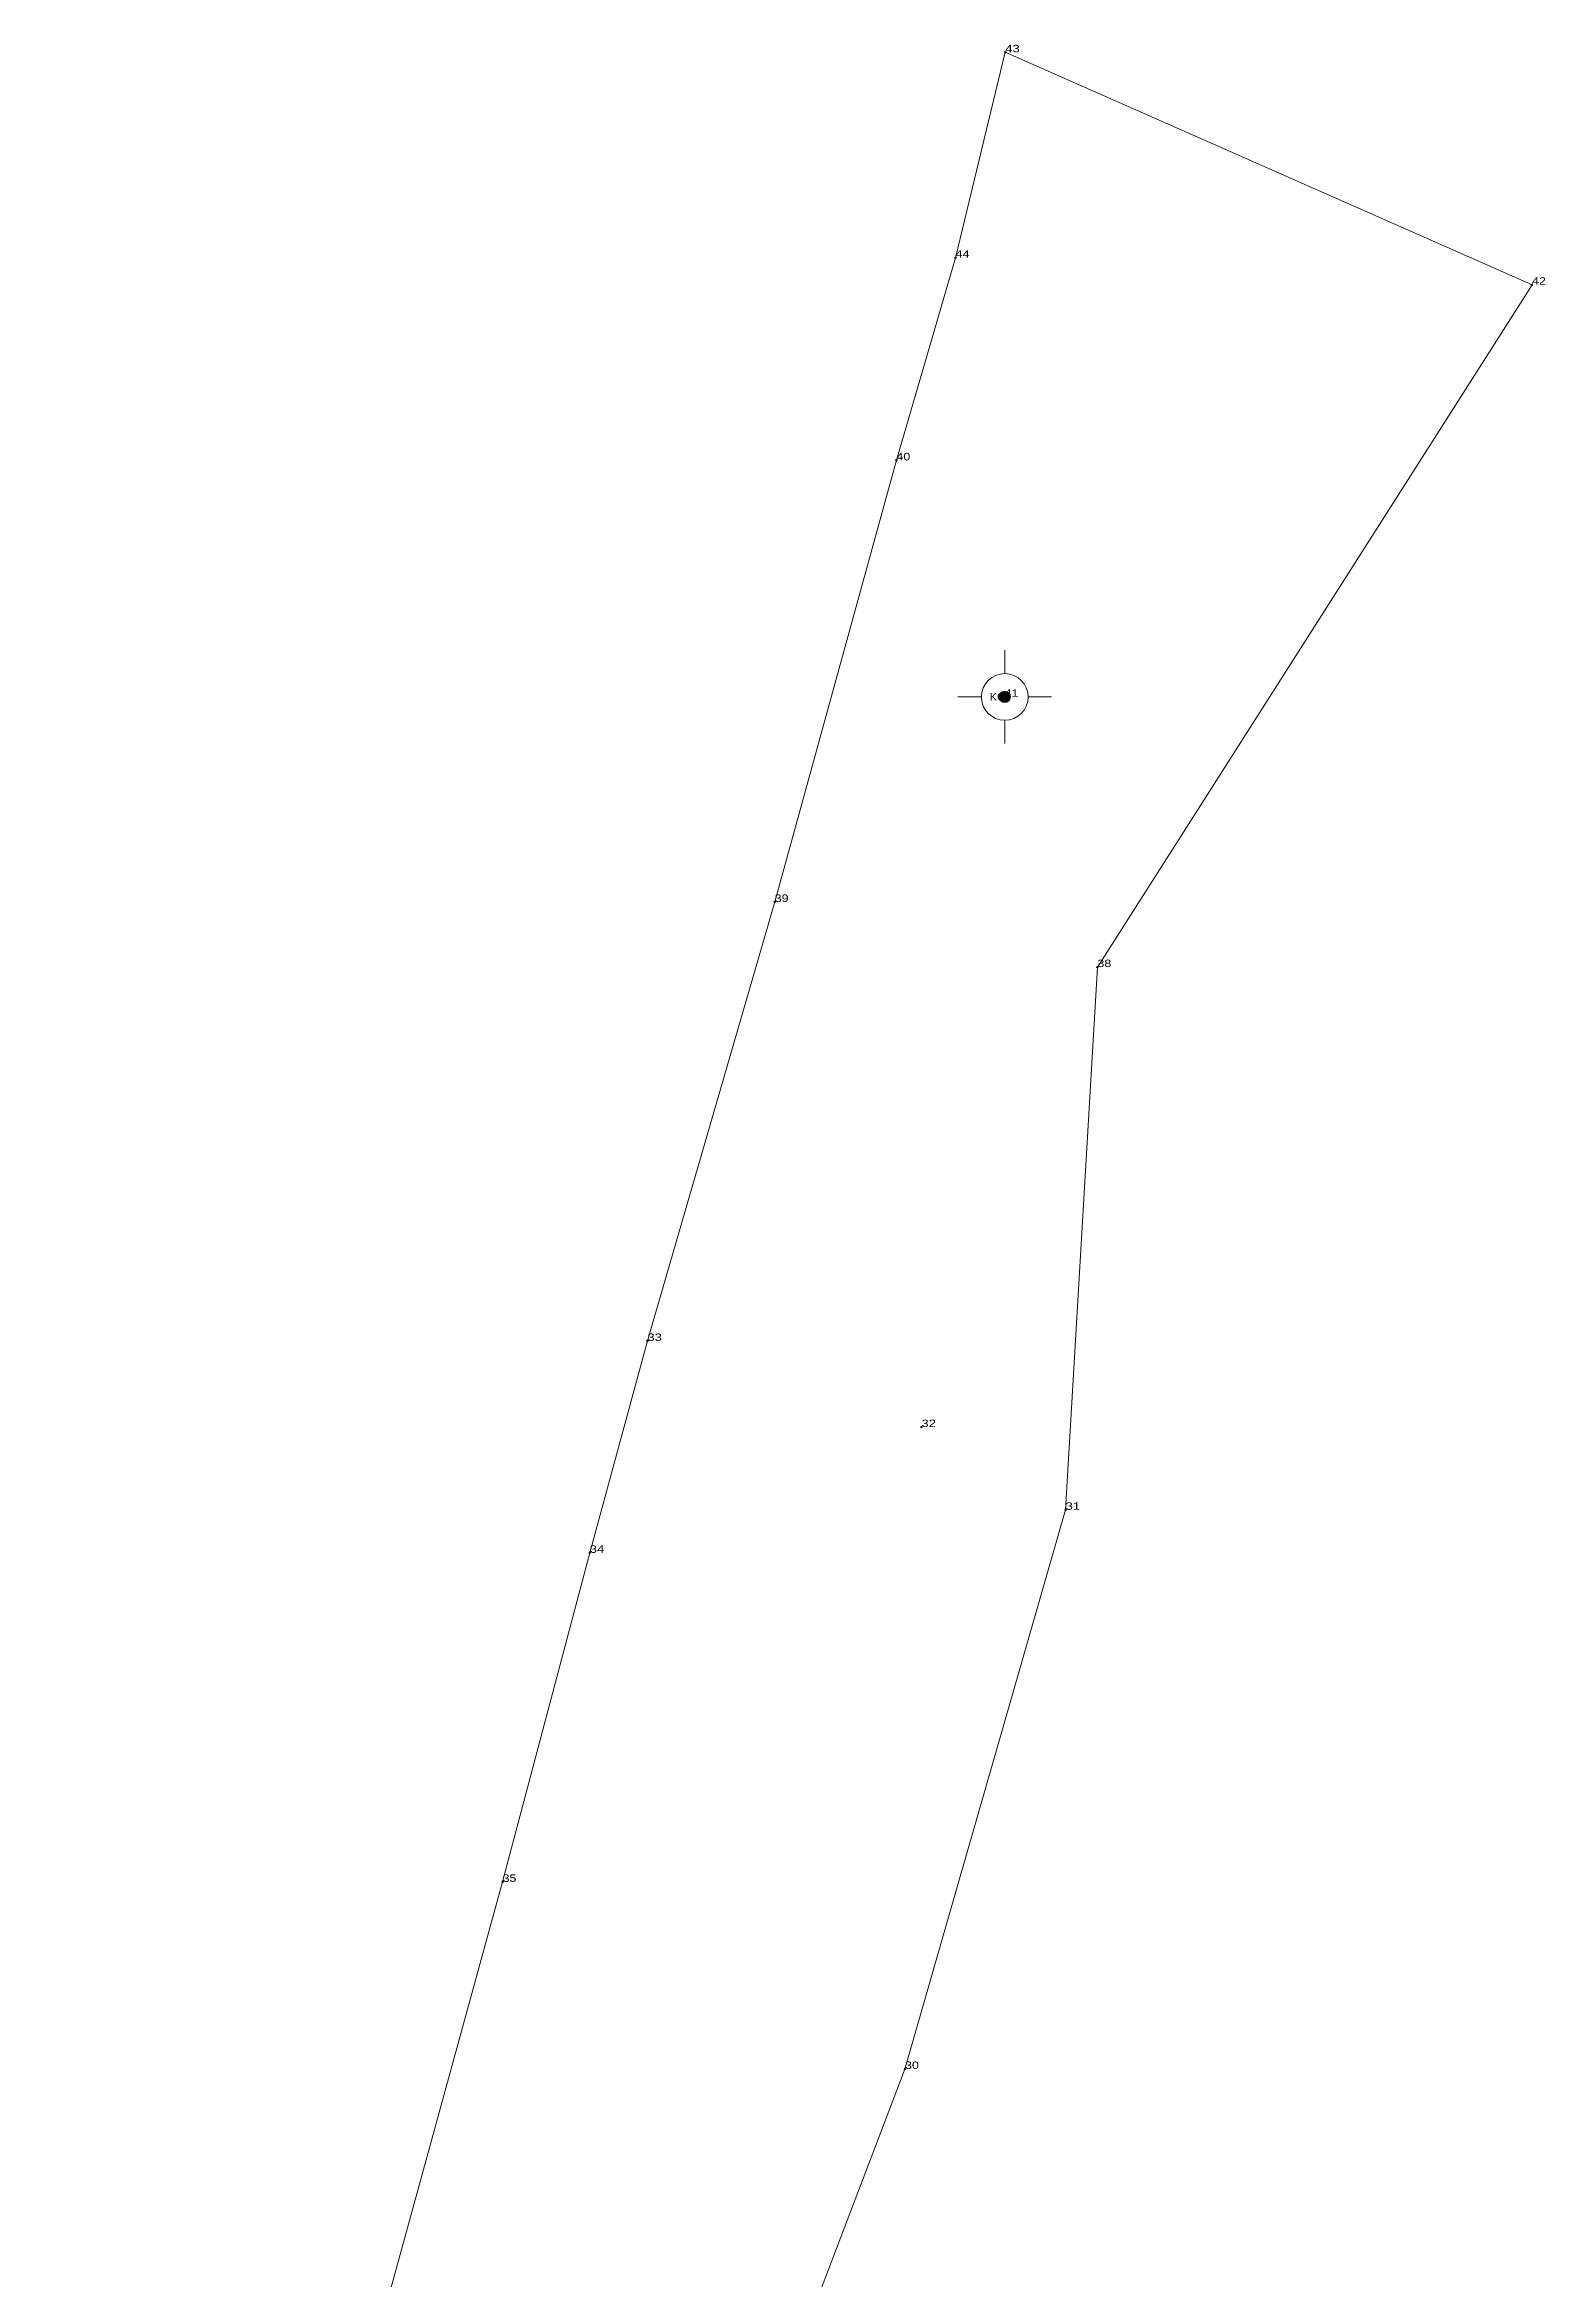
# Model space of a CAD drawing. Header units: metres. Extents: x 548431 to 549826, y 1837881 to 1838400.
# Drawn here: x 548789.5 to 548829.6, y 1837940.7 to 1838000.4 of the extents above; entities that cross this region are included whole.
import ezdxf
from ezdxf.enums import TextEntityAlignment as Align

# ---------------------------------------------------------------- set-up
doc = ezdxf.new("R2010")
doc.units = ezdxf.units.M
doc.header["$LTSCALE"] = 0.08
doc.header["$PDMODE"] = 32
doc.header["$PDSIZE"] = 0.04
doc.layers.add('10', color=7, linetype='Continuous', lineweight=13)
doc.layers.add('7', color=7, linetype='Continuous', lineweight=13)
doc.layers.add('12', color=7, linetype='Continuous')
doc.layers.add('9', color=7, linetype='Continuous')

msp = doc.modelspace()

# ---------------------------------------------------------------- hatches: boundary and pattern name
at = {"layer": '7'}
msp.add_hatch(color=256, dxfattribs=at).paths.add_polyline_path([(548815.16547, 1837982.82752, 1), (548815.16547, 1837983.12752, 1)])

# ---------------------------------------------------------------- linework, layer by layer
at = {"layer": '10'}
msp.add_lwpolyline([(548789.52, 1837904.83), (548792.35, 1837915.67), (548795.45, 1837927.93), (548797.7, 1837936.56), (548801.75, 1837951.32), (548804.08, 1837960.11), (548805.62, 1837965.77), (548809.02, 1837977.5), (548812.27, 1837989.3), (548813.85, 1837994.71), (548815.18, 1838000.2), (548829.25, 1837993.99), (548817.64, 1837975.76), (548816.79, 1837961.26), (548812.5, 1837946.32), (548807.45, 1837933.06), (548801.13, 1837915.85)], dxfattribs=at)
at = {"layer": '7'}
for p, q in [((548815.17, 1837983.6), (548815.17, 1837984.23)), ((548814.54, 1837982.98), (548813.91, 1837982.98)), ((548816.41, 1837982.98), (548815.79, 1837982.98)), ((548815.17, 1837981.73), (548815.17, 1837982.35))]:
    msp.add_line(p, q, dxfattribs=at)
for radius in [0.625, 0.15]:
    msp.add_circle((548815.16547, 1837982.97752), radius, dxfattribs=at)
for p in [(548815.18, 1838000.2), (548813.85, 1837994.71), (548829.25, 1837993.99), (548812.27, 1837989.3), (548809.02, 1837977.5), (548817.64, 1837975.76), (548805.62, 1837965.77), (548812.94, 1837963.47), (548816.79, 1837961.26), (548804.08, 1837960.11), (548801.75, 1837951.32), (548812.5, 1837946.32)]:
    msp.add_point(p, dxfattribs=at)

# ---------------------------------------------------------------- texts
at = {"layer": '12'}
for s, width, p in [('43', 1.3, (548815.18, 1838000.2)), ('44', 1.25, (548813.85, 1837994.71)), ('42', 1.25, (548829.25, 1837993.99)), ('40', 1.25, (548812.27, 1837989.3)), ('39', 1.25, (548809.02, 1837977.5)), ('38', 1.25, (548817.64, 1837975.76)), ('33', 1.3, (548805.62, 1837965.77)), ('32', 1.3, (548812.94, 1837963.47)), ('31', 1.3, (548816.79, 1837961.26)), ('34', 1.3, (548804.08, 1837960.11)), ('35', 1.25, (548801.75, 1837951.32)), ('30', 1.25, (548812.5, 1837946.32))]:
    msp.add_text(s, height=0.2, dxfattribs=dict(at, width=width)).set_placement(p)
at = {"layer": '7', "width": 1.25}
msp.add_text('41', height=0.2, dxfattribs=at).set_placement((548815.16, 1837982.98))
at = {"layer": '9', "width": 1.1}
msp.add_text('KC', height=0.2, dxfattribs=at).set_placement((548815.17, 1837982.88), align=Align.RIGHT)

doc.saveas('drawing.dxf')
